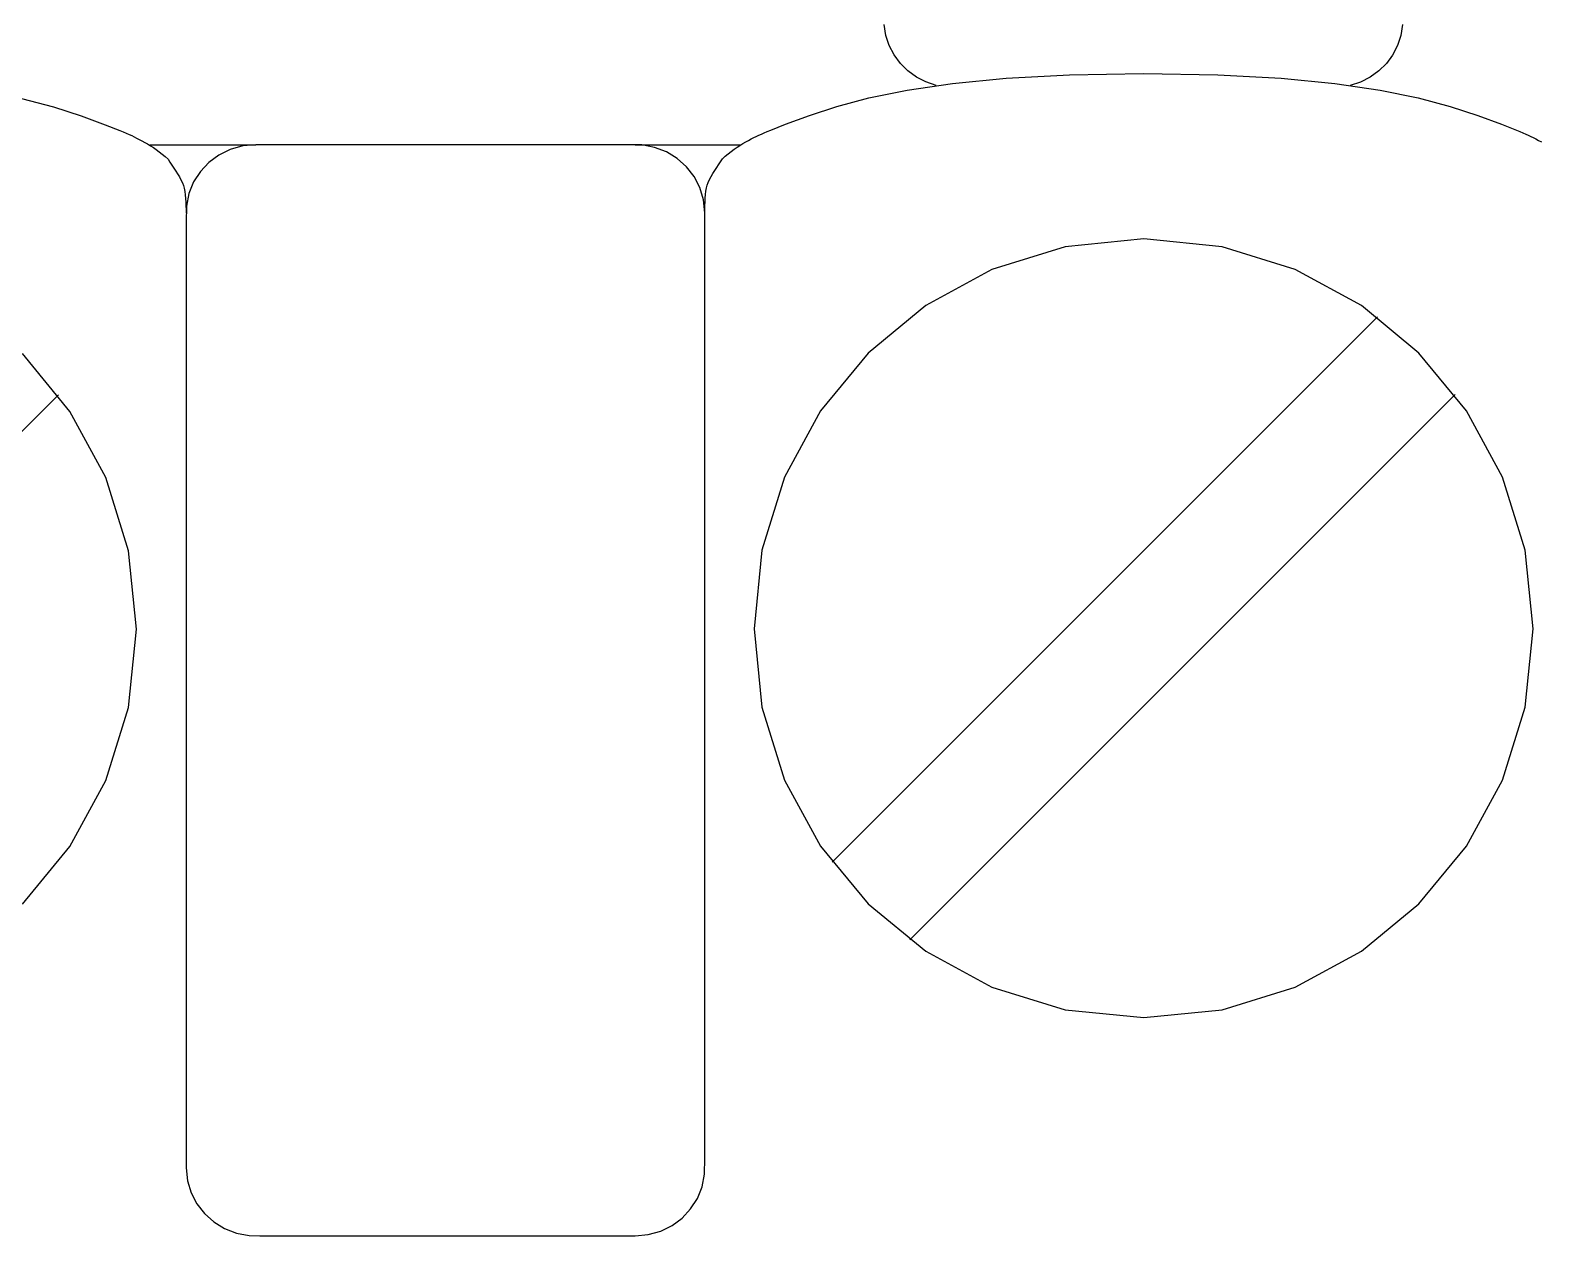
# Model space of a CAD drawing. Extents: x 1 to 47.7, y 0.2 to 35.
# Drawn here: x 39.492 to 40.141, y 10.971 to 11.489 of the extents above; entities that cross this region are included whole.
import ezdxf

# ---------------------------------------------------------------- set-up
doc = ezdxf.new("R2010")
doc.units = 0
doc.header["$MEASUREMENT"] = 0
for name, color, linetype in [('5_1___24__TARGET_LEDS___12', 7, 'CONTINUOUS'), ('6_2___8__INDEPENDENT_INPUT', 7, 'CONTINUOUS'), ('6_3___8__OPTOISO_INDEPENDE', 7, 'CONTINUOUS'), ('6_4___24__OPTOISO_INDEPEND', 7, 'CONTINUOUS'), ('6_5___8__INDEPENDENT_INPUT', 7, 'CONTINUOUS'), ('6_6___8__INDEPENDENT_INPUT', 7, 'CONTINUOUS'), ('6_7___8__OPTOISO_INDEPENDE', 7, 'CONTINUOUS'), ('6_8___8__OPTOISO_INDEPENDE', 7, 'CONTINUOUS')]:
    doc.layers.add(name, color=color, linetype=linetype)

msp = doc.modelspace()

# ---------------------------------------------------------------- linework, layer by layer
at = {"layer": '5_1___24__TARGET_LEDS___12'}
for points in [[(39.88171, 11.46532), (39.87727, 11.46682), (39.87318, 11.46894), (39.8695, 11.47162), (39.86629, 11.47481), (39.86361, 11.47846), (39.86152, 11.48249), (39.86008, 11.48685), (39.85936, 11.49149)], [(40.08206, 11.49148), (40.08134, 11.48682), (40.07989, 11.48244), (40.07778, 11.47839), (40.07507, 11.47475), (40.07182, 11.47156), (40.0681, 11.46889), (40.06397, 11.46679), (40.05949, 11.46532)], [(39.78229, 11.41065), (39.7823, 11.41215), (39.78232, 11.41372), (39.78237, 11.41532), (39.78245, 11.41692), (39.78257, 11.41848), (39.78274, 11.41996), (39.78297, 11.42134), (39.78326, 11.42256), (39.78368, 11.4237), (39.78428, 11.42495), (39.78497, 11.42621), (39.78572, 11.42747), (39.78653, 11.42874), (39.78737, 11.43001), (39.78821, 11.43128), (39.78904, 11.43254), (39.78983, 11.43379), (39.79106, 11.43494), (39.79237, 11.43601), (39.79365, 11.437), (39.79491, 11.43793), (39.79615, 11.43879), (39.79738, 11.4396), (39.79861, 11.44036), (39.79984, 11.44107), (39.80108, 11.44173), (39.80225, 11.44235), (39.80334, 11.44291), (39.8044, 11.44344), (39.80546, 11.44395), (39.80657, 11.44446), (39.80777, 11.44498), (39.8091, 11.44555), (39.8106, 11.44617), (39.81691, 11.44865), (39.82719, 11.45246), (39.83898, 11.45627), (39.8528, 11.45994), (39.86918, 11.4633), (39.88864, 11.46618), (39.91171, 11.46844), (39.93891, 11.46991), (39.97077, 11.47044), (40.00263, 11.46991), (40.02983, 11.46844), (40.0529, 11.46618), (40.07235, 11.4633), (40.08873, 11.45994), (40.10255, 11.45627), (40.11433, 11.45246), (40.12461, 11.44865), (40.13093, 11.44617), (40.13243, 11.44555), (40.13376, 11.44498), (40.13495, 11.44446), (40.13606, 11.44395), (40.13713, 11.44344), (40.13818, 11.44291), (40.13928, 11.44235), (40.14044, 11.44173), (40.14168, 11.44107)], [(39.48871, 11.45976), (39.50253, 11.4561), (39.51432, 11.45228), (39.5246, 11.44847), (39.53092, 11.44599), (39.53241, 11.44537), (39.53374, 11.44481), (39.53494, 11.44428), (39.53605, 11.44377), (39.53711, 11.44326), (39.53817, 11.44273), (39.53926, 11.44217), (39.54043, 11.44156), (39.54167, 11.44089), (39.5429, 11.44018), (39.54413, 11.43943), (39.54536, 11.43862), (39.5466, 11.43775), (39.54786, 11.43682), (39.54914, 11.43583), (39.55045, 11.43476), (39.55168, 11.43361), (39.55247, 11.43236), (39.5533, 11.4311), (39.55415, 11.42983), (39.55498, 11.42856), (39.55579, 11.42729), (39.55655, 11.42603), (39.55723, 11.42477), (39.55783, 11.42353), (39.55825, 11.42239), (39.55856, 11.42116), (39.55882, 11.41979), (39.55902, 11.4183), (39.55918, 11.41674), (39.5593, 11.41515), (39.55938, 11.41354), (39.55942, 11.41197), (39.55944, 11.41048)], [(39.5439, 11.43989), (39.58945, 11.43989)], [(39.7523, 11.43989), (39.79785, 11.43989)], [(39.83699, 11.13171), (40.07126, 11.36598)], [(39.48908, 11.11361), (39.50951, 11.13834), (39.52494, 11.16672), (39.53469, 11.19808), (39.53809, 11.23177), (39.53469, 11.26547), (39.52494, 11.29689), (39.50951, 11.32533), (39.48908, 11.35012)], [(39.2704, 11.09811), (39.50467, 11.33238)], [(39.87041, 11.09829), (40.10468, 11.33255)]]:
    msp.add_lwpolyline(points, dxfattribs=at)
for points in [[(39.78229, 11.41065), (39.78175, 11.41621), (39.7802, 11.42142), (39.77773, 11.42618), (39.77444, 11.43038), (39.77045, 11.43394), (39.76584, 11.43676), (39.76072, 11.43873), (39.75519, 11.43976), (39.75068, 11.43989), (39.73888, 11.43989), (39.71833, 11.43989), (39.69221, 11.43989), (39.6637, 11.43989), (39.63599, 11.43989), (39.61225, 11.43989), (39.59568, 11.43989), (39.58945, 11.43989), (39.58375, 11.43937), (39.57841, 11.43785), (39.57353, 11.43545), (39.56922, 11.43225), (39.56556, 11.42835), (39.56267, 11.42386), (39.56064, 11.41887), (39.55958, 11.41347), (39.55945, 11.40656), (39.55945, 11.37683), (39.55945, 11.32506), (39.55945, 11.25926), (39.55945, 11.18744), (39.55945, 11.11763), (39.55945, 11.05784), (39.55945, 11.01609), (39.55945, 11.00039), (39.55999, 10.99482), (39.56154, 10.98962), (39.56401, 10.98486), (39.5673, 10.98066), (39.5713, 10.9771), (39.57591, 10.97428), (39.58103, 10.97231), (39.58656, 10.97128), (39.59107, 10.97114), (39.60287, 10.97114), (39.62342, 10.97114), (39.64955, 10.97114), (39.67805, 10.97114), (39.70576, 10.97114), (39.7295, 10.97114), (39.74607, 10.97114), (39.7523, 10.97114), (39.758, 10.97167), (39.76334, 10.97319), (39.76822, 10.97559), (39.77253, 10.97879), (39.77618, 10.98269), (39.77907, 10.98718), (39.78109, 10.99217), (39.78216, 10.99757), (39.78229, 11.00448), (39.78229, 11.03421), (39.78229, 11.08598), (39.78229, 11.15178), (39.78229, 11.2236), (39.78229, 11.29341), (39.78229, 11.3532), (39.78229, 11.39495)], [(39.80341, 11.23194), (39.80681, 11.19826), (39.81656, 11.16689), (39.832, 11.13851), (39.85244, 11.11379), (39.87721, 11.09339), (39.90565, 11.07799), (39.93709, 11.06826), (39.97084, 11.06487), (40.00454, 11.06826), (40.03593, 11.07799), (40.06434, 11.09339), (40.0891, 11.11379), (40.10953, 11.13851), (40.12495, 11.16689), (40.1347, 11.19826), (40.1381, 11.23194), (40.1347, 11.26565), (40.12495, 11.29706), (40.10953, 11.3255), (40.0891, 11.3503), (40.06434, 11.37076), (40.03593, 11.38622), (40.00454, 11.39599), (39.97084, 11.39939), (39.93709, 11.39599), (39.90565, 11.38622), (39.87721, 11.37076), (39.85244, 11.3503), (39.832, 11.3255), (39.81656, 11.29706), (39.80681, 11.26565)]]:
    msp.add_lwpolyline(points, close=True, dxfattribs=at)
at = {"layer": '6_2___8__INDEPENDENT_INPUT'}
for points in [[(39.88171, 11.46532), (39.87727, 11.46682), (39.87318, 11.46894), (39.8695, 11.47162), (39.86629, 11.47481), (39.86361, 11.47846), (39.86152, 11.48249), (39.86008, 11.48685), (39.85936, 11.49149)], [(40.08206, 11.49148), (40.08134, 11.48682), (40.07989, 11.48244), (40.07778, 11.47839), (40.07507, 11.47475), (40.07182, 11.47156), (40.0681, 11.46889), (40.06397, 11.46679), (40.05949, 11.46532)], [(39.78229, 11.41065), (39.7823, 11.41215), (39.78232, 11.41372), (39.78237, 11.41532), (39.78245, 11.41692), (39.78257, 11.41848), (39.78274, 11.41996), (39.78297, 11.42134), (39.78326, 11.42256), (39.78368, 11.4237), (39.78428, 11.42495), (39.78497, 11.42621), (39.78572, 11.42747), (39.78653, 11.42874), (39.78737, 11.43001), (39.78821, 11.43128), (39.78904, 11.43254), (39.78983, 11.43379), (39.79106, 11.43494), (39.79237, 11.43601), (39.79365, 11.437), (39.79491, 11.43793), (39.79615, 11.43879), (39.79738, 11.4396), (39.79861, 11.44036), (39.79984, 11.44107), (39.80108, 11.44173), (39.80225, 11.44235), (39.80334, 11.44291), (39.8044, 11.44344), (39.80546, 11.44395), (39.80657, 11.44446), (39.80777, 11.44498), (39.8091, 11.44555), (39.8106, 11.44617), (39.81691, 11.44865), (39.82719, 11.45246), (39.83898, 11.45627), (39.8528, 11.45994), (39.86918, 11.4633), (39.88864, 11.46618), (39.91171, 11.46844), (39.93891, 11.46991), (39.97077, 11.47044), (40.00263, 11.46991), (40.02983, 11.46844), (40.0529, 11.46618), (40.07235, 11.4633), (40.08873, 11.45994), (40.10255, 11.45627), (40.11433, 11.45246), (40.12461, 11.44865), (40.13093, 11.44617), (40.13243, 11.44555), (40.13376, 11.44498), (40.13495, 11.44446), (40.13606, 11.44395), (40.13713, 11.44344), (40.13818, 11.44291), (40.13928, 11.44235), (40.14044, 11.44173), (40.14168, 11.44107)], [(39.48871, 11.45976), (39.50253, 11.4561), (39.51432, 11.45228), (39.5246, 11.44847), (39.53092, 11.44599), (39.53241, 11.44537), (39.53374, 11.44481), (39.53494, 11.44428), (39.53605, 11.44377), (39.53711, 11.44326), (39.53817, 11.44273), (39.53926, 11.44217), (39.54043, 11.44156), (39.54167, 11.44089), (39.5429, 11.44018), (39.54413, 11.43943), (39.54536, 11.43862), (39.5466, 11.43775), (39.54786, 11.43682), (39.54914, 11.43583), (39.55045, 11.43476), (39.55168, 11.43361), (39.55247, 11.43236), (39.5533, 11.4311), (39.55415, 11.42983), (39.55498, 11.42856), (39.55579, 11.42729), (39.55655, 11.42603), (39.55723, 11.42477), (39.55783, 11.42353), (39.55825, 11.42239), (39.55856, 11.42116), (39.55882, 11.41979), (39.55902, 11.4183), (39.55918, 11.41674), (39.5593, 11.41515), (39.55938, 11.41354), (39.55942, 11.41197), (39.55944, 11.41048)], [(39.5439, 11.43989), (39.58945, 11.43989)], [(39.7523, 11.43989), (39.79785, 11.43989)], [(39.83699, 11.13171), (40.07126, 11.36598)], [(39.48908, 11.11361), (39.50951, 11.13834), (39.52494, 11.16672), (39.53469, 11.19808), (39.53809, 11.23177), (39.53469, 11.26547), (39.52494, 11.29689), (39.50951, 11.32533), (39.48908, 11.35012)], [(39.2704, 11.09811), (39.50467, 11.33238)], [(39.87041, 11.09829), (40.10468, 11.33255)]]:
    msp.add_lwpolyline(points, dxfattribs=at)
for points in [[(39.78229, 11.41065), (39.78175, 11.41621), (39.7802, 11.42142), (39.77773, 11.42618), (39.77444, 11.43038), (39.77045, 11.43394), (39.76584, 11.43676), (39.76072, 11.43873), (39.75519, 11.43976), (39.75068, 11.43989), (39.73888, 11.43989), (39.71833, 11.43989), (39.69221, 11.43989), (39.6637, 11.43989), (39.63599, 11.43989), (39.61225, 11.43989), (39.59568, 11.43989), (39.58945, 11.43989), (39.58375, 11.43937), (39.57841, 11.43785), (39.57353, 11.43545), (39.56922, 11.43225), (39.56556, 11.42835), (39.56267, 11.42386), (39.56064, 11.41887), (39.55958, 11.41347), (39.55945, 11.40656), (39.55945, 11.37683), (39.55945, 11.32506), (39.55945, 11.25926), (39.55945, 11.18744), (39.55945, 11.11763), (39.55945, 11.05784), (39.55945, 11.01609), (39.55945, 11.00039), (39.55999, 10.99482), (39.56154, 10.98962), (39.56401, 10.98486), (39.5673, 10.98066), (39.5713, 10.9771), (39.57591, 10.97428), (39.58103, 10.97231), (39.58656, 10.97128), (39.59107, 10.97114), (39.60287, 10.97114), (39.62342, 10.97114), (39.64955, 10.97114), (39.67805, 10.97114), (39.70576, 10.97114), (39.7295, 10.97114), (39.74607, 10.97114), (39.7523, 10.97114), (39.758, 10.97167), (39.76334, 10.97319), (39.76822, 10.97559), (39.77253, 10.97879), (39.77618, 10.98269), (39.77907, 10.98718), (39.78109, 10.99217), (39.78216, 10.99757), (39.78229, 11.00448), (39.78229, 11.03421), (39.78229, 11.08598), (39.78229, 11.15178), (39.78229, 11.2236), (39.78229, 11.29341), (39.78229, 11.3532), (39.78229, 11.39495)], [(39.80341, 11.23194), (39.80681, 11.19826), (39.81656, 11.16689), (39.832, 11.13851), (39.85244, 11.11379), (39.87721, 11.09339), (39.90565, 11.07799), (39.93709, 11.06826), (39.97084, 11.06487), (40.00454, 11.06826), (40.03593, 11.07799), (40.06434, 11.09339), (40.0891, 11.11379), (40.10953, 11.13851), (40.12495, 11.16689), (40.1347, 11.19826), (40.1381, 11.23194), (40.1347, 11.26565), (40.12495, 11.29706), (40.10953, 11.3255), (40.0891, 11.3503), (40.06434, 11.37076), (40.03593, 11.38622), (40.00454, 11.39599), (39.97084, 11.39939), (39.93709, 11.39599), (39.90565, 11.38622), (39.87721, 11.37076), (39.85244, 11.3503), (39.832, 11.3255), (39.81656, 11.29706), (39.80681, 11.26565)]]:
    msp.add_lwpolyline(points, close=True, dxfattribs=at)
at = {"layer": '6_3___8__OPTOISO_INDEPENDE'}
for points in [[(39.88171, 11.46532), (39.87727, 11.46682), (39.87318, 11.46894), (39.8695, 11.47162), (39.86629, 11.47481), (39.86361, 11.47846), (39.86152, 11.48249), (39.86008, 11.48685), (39.85936, 11.49149)], [(40.08206, 11.49148), (40.08134, 11.48682), (40.07989, 11.48244), (40.07778, 11.47839), (40.07507, 11.47475), (40.07182, 11.47156), (40.0681, 11.46889), (40.06397, 11.46679), (40.05949, 11.46532)], [(39.78229, 11.41065), (39.7823, 11.41215), (39.78232, 11.41372), (39.78237, 11.41532), (39.78245, 11.41692), (39.78257, 11.41848), (39.78274, 11.41996), (39.78297, 11.42134), (39.78326, 11.42256), (39.78368, 11.4237), (39.78428, 11.42495), (39.78497, 11.42621), (39.78572, 11.42747), (39.78653, 11.42874), (39.78737, 11.43001), (39.78821, 11.43128), (39.78904, 11.43254), (39.78983, 11.43379), (39.79106, 11.43494), (39.79237, 11.43601), (39.79365, 11.437), (39.79491, 11.43793), (39.79615, 11.43879), (39.79738, 11.4396), (39.79861, 11.44036), (39.79984, 11.44107), (39.80108, 11.44173), (39.80225, 11.44235), (39.80334, 11.44291), (39.8044, 11.44344), (39.80546, 11.44395), (39.80657, 11.44446), (39.80777, 11.44498), (39.8091, 11.44555), (39.8106, 11.44617), (39.81691, 11.44865), (39.82719, 11.45246), (39.83898, 11.45627), (39.8528, 11.45994), (39.86918, 11.4633), (39.88864, 11.46618), (39.91171, 11.46844), (39.93891, 11.46991), (39.97077, 11.47044), (40.00263, 11.46991), (40.02983, 11.46844), (40.0529, 11.46618), (40.07235, 11.4633), (40.08873, 11.45994), (40.10255, 11.45627), (40.11433, 11.45246), (40.12461, 11.44865), (40.13093, 11.44617), (40.13243, 11.44555), (40.13376, 11.44498), (40.13495, 11.44446), (40.13606, 11.44395), (40.13713, 11.44344), (40.13818, 11.44291), (40.13928, 11.44235), (40.14044, 11.44173), (40.14168, 11.44107)], [(39.48871, 11.45976), (39.50253, 11.4561), (39.51432, 11.45228), (39.5246, 11.44847), (39.53092, 11.44599), (39.53241, 11.44537), (39.53374, 11.44481), (39.53494, 11.44428), (39.53605, 11.44377), (39.53711, 11.44326), (39.53817, 11.44273), (39.53926, 11.44217), (39.54043, 11.44156), (39.54167, 11.44089), (39.5429, 11.44018), (39.54413, 11.43943), (39.54536, 11.43862), (39.5466, 11.43775), (39.54786, 11.43682), (39.54914, 11.43583), (39.55045, 11.43476), (39.55168, 11.43361), (39.55247, 11.43236), (39.5533, 11.4311), (39.55415, 11.42983), (39.55498, 11.42856), (39.55579, 11.42729), (39.55655, 11.42603), (39.55723, 11.42477), (39.55783, 11.42353), (39.55825, 11.42239), (39.55856, 11.42116), (39.55882, 11.41979), (39.55902, 11.4183), (39.55918, 11.41674), (39.5593, 11.41515), (39.55938, 11.41354), (39.55942, 11.41197), (39.55944, 11.41048)], [(39.5439, 11.43989), (39.58945, 11.43989)], [(39.7523, 11.43989), (39.79785, 11.43989)], [(39.83699, 11.13171), (40.07126, 11.36598)], [(39.48908, 11.11361), (39.50951, 11.13834), (39.52494, 11.16672), (39.53469, 11.19808), (39.53809, 11.23177), (39.53469, 11.26547), (39.52494, 11.29689), (39.50951, 11.32533), (39.48908, 11.35012)], [(39.2704, 11.09811), (39.50467, 11.33238)], [(39.87041, 11.09829), (40.10468, 11.33255)]]:
    msp.add_lwpolyline(points, dxfattribs=at)
for points in [[(39.78229, 11.41065), (39.78175, 11.41621), (39.7802, 11.42142), (39.77773, 11.42618), (39.77444, 11.43038), (39.77045, 11.43394), (39.76584, 11.43676), (39.76072, 11.43873), (39.75519, 11.43976), (39.75068, 11.43989), (39.73888, 11.43989), (39.71833, 11.43989), (39.69221, 11.43989), (39.6637, 11.43989), (39.63599, 11.43989), (39.61225, 11.43989), (39.59568, 11.43989), (39.58945, 11.43989), (39.58375, 11.43937), (39.57841, 11.43785), (39.57353, 11.43545), (39.56922, 11.43225), (39.56556, 11.42835), (39.56267, 11.42386), (39.56064, 11.41887), (39.55958, 11.41347), (39.55945, 11.40656), (39.55945, 11.37683), (39.55945, 11.32506), (39.55945, 11.25926), (39.55945, 11.18744), (39.55945, 11.11763), (39.55945, 11.05784), (39.55945, 11.01609), (39.55945, 11.00039), (39.55999, 10.99482), (39.56154, 10.98962), (39.56401, 10.98486), (39.5673, 10.98066), (39.5713, 10.9771), (39.57591, 10.97428), (39.58103, 10.97231), (39.58656, 10.97128), (39.59107, 10.97114), (39.60287, 10.97114), (39.62342, 10.97114), (39.64955, 10.97114), (39.67805, 10.97114), (39.70576, 10.97114), (39.7295, 10.97114), (39.74607, 10.97114), (39.7523, 10.97114), (39.758, 10.97167), (39.76334, 10.97319), (39.76822, 10.97559), (39.77253, 10.97879), (39.77618, 10.98269), (39.77907, 10.98718), (39.78109, 10.99217), (39.78216, 10.99757), (39.78229, 11.00448), (39.78229, 11.03421), (39.78229, 11.08598), (39.78229, 11.15178), (39.78229, 11.2236), (39.78229, 11.29341), (39.78229, 11.3532), (39.78229, 11.39495)], [(39.80341, 11.23194), (39.80681, 11.19826), (39.81656, 11.16689), (39.832, 11.13851), (39.85244, 11.11379), (39.87721, 11.09339), (39.90565, 11.07799), (39.93709, 11.06826), (39.97084, 11.06487), (40.00454, 11.06826), (40.03593, 11.07799), (40.06434, 11.09339), (40.0891, 11.11379), (40.10953, 11.13851), (40.12495, 11.16689), (40.1347, 11.19826), (40.1381, 11.23194), (40.1347, 11.26565), (40.12495, 11.29706), (40.10953, 11.3255), (40.0891, 11.3503), (40.06434, 11.37076), (40.03593, 11.38622), (40.00454, 11.39599), (39.97084, 11.39939), (39.93709, 11.39599), (39.90565, 11.38622), (39.87721, 11.37076), (39.85244, 11.3503), (39.832, 11.3255), (39.81656, 11.29706), (39.80681, 11.26565)]]:
    msp.add_lwpolyline(points, close=True, dxfattribs=at)
at = {"layer": '6_4___24__OPTOISO_INDEPEND'}
for points in [[(39.88171, 11.46532), (39.87727, 11.46682), (39.87318, 11.46894), (39.8695, 11.47162), (39.86629, 11.47481), (39.86361, 11.47846), (39.86152, 11.48249), (39.86008, 11.48685), (39.85936, 11.49149)], [(40.08206, 11.49148), (40.08134, 11.48682), (40.07989, 11.48244), (40.07778, 11.47839), (40.07507, 11.47475), (40.07182, 11.47156), (40.0681, 11.46889), (40.06397, 11.46679), (40.05949, 11.46532)], [(39.78229, 11.41065), (39.7823, 11.41215), (39.78232, 11.41372), (39.78237, 11.41532), (39.78245, 11.41692), (39.78257, 11.41848), (39.78274, 11.41996), (39.78297, 11.42134), (39.78326, 11.42256), (39.78368, 11.4237), (39.78428, 11.42495), (39.78497, 11.42621), (39.78572, 11.42747), (39.78653, 11.42874), (39.78737, 11.43001), (39.78821, 11.43128), (39.78904, 11.43254), (39.78983, 11.43379), (39.79106, 11.43494), (39.79237, 11.43601), (39.79365, 11.437), (39.79491, 11.43793), (39.79615, 11.43879), (39.79738, 11.4396), (39.79861, 11.44036), (39.79984, 11.44107), (39.80108, 11.44173), (39.80225, 11.44235), (39.80334, 11.44291), (39.8044, 11.44344), (39.80546, 11.44395), (39.80657, 11.44446), (39.80777, 11.44498), (39.8091, 11.44555), (39.8106, 11.44617), (39.81691, 11.44865), (39.82719, 11.45246), (39.83898, 11.45627), (39.8528, 11.45994), (39.86918, 11.4633), (39.88864, 11.46618), (39.91171, 11.46844), (39.93891, 11.46991), (39.97077, 11.47044), (40.00263, 11.46991), (40.02983, 11.46844), (40.0529, 11.46618), (40.07235, 11.4633), (40.08873, 11.45994), (40.10255, 11.45627), (40.11433, 11.45246), (40.12461, 11.44865), (40.13093, 11.44617), (40.13243, 11.44555), (40.13376, 11.44498), (40.13495, 11.44446), (40.13606, 11.44395), (40.13713, 11.44344), (40.13818, 11.44291), (40.13928, 11.44235), (40.14044, 11.44173), (40.14168, 11.44107)], [(39.48871, 11.45976), (39.50253, 11.4561), (39.51432, 11.45228), (39.5246, 11.44847), (39.53092, 11.44599), (39.53241, 11.44537), (39.53374, 11.44481), (39.53494, 11.44428), (39.53605, 11.44377), (39.53711, 11.44326), (39.53817, 11.44273), (39.53926, 11.44217), (39.54043, 11.44156), (39.54167, 11.44089), (39.5429, 11.44018), (39.54413, 11.43943), (39.54536, 11.43862), (39.5466, 11.43775), (39.54786, 11.43682), (39.54914, 11.43583), (39.55045, 11.43476), (39.55168, 11.43361), (39.55247, 11.43236), (39.5533, 11.4311), (39.55415, 11.42983), (39.55498, 11.42856), (39.55579, 11.42729), (39.55655, 11.42603), (39.55723, 11.42477), (39.55783, 11.42353), (39.55825, 11.42239), (39.55856, 11.42116), (39.55882, 11.41979), (39.55902, 11.4183), (39.55918, 11.41674), (39.5593, 11.41515), (39.55938, 11.41354), (39.55942, 11.41197), (39.55944, 11.41048)], [(39.5439, 11.43989), (39.58945, 11.43989)], [(39.7523, 11.43989), (39.79785, 11.43989)], [(39.83699, 11.13171), (40.07126, 11.36598)], [(39.48908, 11.11361), (39.50951, 11.13834), (39.52494, 11.16672), (39.53469, 11.19808), (39.53809, 11.23177), (39.53469, 11.26547), (39.52494, 11.29689), (39.50951, 11.32533), (39.48908, 11.35012)], [(39.2704, 11.09811), (39.50467, 11.33238)], [(39.87041, 11.09829), (40.10468, 11.33255)]]:
    msp.add_lwpolyline(points, dxfattribs=at)
for points in [[(39.78229, 11.41065), (39.78175, 11.41621), (39.7802, 11.42142), (39.77773, 11.42618), (39.77444, 11.43038), (39.77045, 11.43394), (39.76584, 11.43676), (39.76072, 11.43873), (39.75519, 11.43976), (39.75068, 11.43989), (39.73888, 11.43989), (39.71833, 11.43989), (39.69221, 11.43989), (39.6637, 11.43989), (39.63599, 11.43989), (39.61225, 11.43989), (39.59568, 11.43989), (39.58945, 11.43989), (39.58375, 11.43937), (39.57841, 11.43785), (39.57353, 11.43545), (39.56922, 11.43225), (39.56556, 11.42835), (39.56267, 11.42386), (39.56064, 11.41887), (39.55958, 11.41347), (39.55945, 11.40656), (39.55945, 11.37683), (39.55945, 11.32506), (39.55945, 11.25926), (39.55945, 11.18744), (39.55945, 11.11763), (39.55945, 11.05784), (39.55945, 11.01609), (39.55945, 11.00039), (39.55999, 10.99482), (39.56154, 10.98962), (39.56401, 10.98486), (39.5673, 10.98066), (39.5713, 10.9771), (39.57591, 10.97428), (39.58103, 10.97231), (39.58656, 10.97128), (39.59107, 10.97114), (39.60287, 10.97114), (39.62342, 10.97114), (39.64955, 10.97114), (39.67805, 10.97114), (39.70576, 10.97114), (39.7295, 10.97114), (39.74607, 10.97114), (39.7523, 10.97114), (39.758, 10.97167), (39.76334, 10.97319), (39.76822, 10.97559), (39.77253, 10.97879), (39.77618, 10.98269), (39.77907, 10.98718), (39.78109, 10.99217), (39.78216, 10.99757), (39.78229, 11.00448), (39.78229, 11.03421), (39.78229, 11.08598), (39.78229, 11.15178), (39.78229, 11.2236), (39.78229, 11.29341), (39.78229, 11.3532), (39.78229, 11.39495)], [(39.80341, 11.23194), (39.80681, 11.19826), (39.81656, 11.16689), (39.832, 11.13851), (39.85244, 11.11379), (39.87721, 11.09339), (39.90565, 11.07799), (39.93709, 11.06826), (39.97084, 11.06487), (40.00454, 11.06826), (40.03593, 11.07799), (40.06434, 11.09339), (40.0891, 11.11379), (40.10953, 11.13851), (40.12495, 11.16689), (40.1347, 11.19826), (40.1381, 11.23194), (40.1347, 11.26565), (40.12495, 11.29706), (40.10953, 11.3255), (40.0891, 11.3503), (40.06434, 11.37076), (40.03593, 11.38622), (40.00454, 11.39599), (39.97084, 11.39939), (39.93709, 11.39599), (39.90565, 11.38622), (39.87721, 11.37076), (39.85244, 11.3503), (39.832, 11.3255), (39.81656, 11.29706), (39.80681, 11.26565)]]:
    msp.add_lwpolyline(points, close=True, dxfattribs=at)
at = {"layer": '6_5___8__INDEPENDENT_INPUT'}
for points in [[(39.88171, 11.46532), (39.87727, 11.46682), (39.87318, 11.46894), (39.8695, 11.47162), (39.86629, 11.47481), (39.86361, 11.47846), (39.86152, 11.48249), (39.86008, 11.48685), (39.85936, 11.49149)], [(40.08206, 11.49148), (40.08134, 11.48682), (40.07989, 11.48244), (40.07778, 11.47839), (40.07507, 11.47475), (40.07182, 11.47156), (40.0681, 11.46889), (40.06397, 11.46679), (40.05949, 11.46532)], [(39.78229, 11.41065), (39.7823, 11.41215), (39.78232, 11.41372), (39.78237, 11.41532), (39.78245, 11.41692), (39.78257, 11.41848), (39.78274, 11.41996), (39.78297, 11.42134), (39.78326, 11.42256), (39.78368, 11.4237), (39.78428, 11.42495), (39.78497, 11.42621), (39.78572, 11.42747), (39.78653, 11.42874), (39.78737, 11.43001), (39.78821, 11.43128), (39.78904, 11.43254), (39.78983, 11.43379), (39.79106, 11.43494), (39.79237, 11.43601), (39.79365, 11.437), (39.79491, 11.43793), (39.79615, 11.43879), (39.79738, 11.4396), (39.79861, 11.44036), (39.79984, 11.44107), (39.80108, 11.44173), (39.80225, 11.44235), (39.80334, 11.44291), (39.8044, 11.44344), (39.80546, 11.44395), (39.80657, 11.44446), (39.80777, 11.44498), (39.8091, 11.44555), (39.8106, 11.44617), (39.81691, 11.44865), (39.82719, 11.45246), (39.83898, 11.45627), (39.8528, 11.45994), (39.86918, 11.4633), (39.88864, 11.46618), (39.91171, 11.46844), (39.93891, 11.46991), (39.97077, 11.47044), (40.00263, 11.46991), (40.02983, 11.46844), (40.0529, 11.46618), (40.07235, 11.4633), (40.08873, 11.45994), (40.10255, 11.45627), (40.11433, 11.45246), (40.12461, 11.44865), (40.13093, 11.44617), (40.13243, 11.44555), (40.13376, 11.44498), (40.13495, 11.44446), (40.13606, 11.44395), (40.13713, 11.44344), (40.13818, 11.44291), (40.13928, 11.44235), (40.14044, 11.44173), (40.14168, 11.44107)], [(39.48871, 11.45976), (39.50253, 11.4561), (39.51432, 11.45228), (39.5246, 11.44847), (39.53092, 11.44599), (39.53241, 11.44537), (39.53374, 11.44481), (39.53494, 11.44428), (39.53605, 11.44377), (39.53711, 11.44326), (39.53817, 11.44273), (39.53926, 11.44217), (39.54043, 11.44156), (39.54167, 11.44089), (39.5429, 11.44018), (39.54413, 11.43943), (39.54536, 11.43862), (39.5466, 11.43775), (39.54786, 11.43682), (39.54914, 11.43583), (39.55045, 11.43476), (39.55168, 11.43361), (39.55247, 11.43236), (39.5533, 11.4311), (39.55415, 11.42983), (39.55498, 11.42856), (39.55579, 11.42729), (39.55655, 11.42603), (39.55723, 11.42477), (39.55783, 11.42353), (39.55825, 11.42239), (39.55856, 11.42116), (39.55882, 11.41979), (39.55902, 11.4183), (39.55918, 11.41674), (39.5593, 11.41515), (39.55938, 11.41354), (39.55942, 11.41197), (39.55944, 11.41048)], [(39.5439, 11.43989), (39.58945, 11.43989)], [(39.7523, 11.43989), (39.79785, 11.43989)], [(39.83699, 11.13171), (40.07126, 11.36598)], [(39.48908, 11.11361), (39.50951, 11.13834), (39.52494, 11.16672), (39.53469, 11.19808), (39.53809, 11.23177), (39.53469, 11.26547), (39.52494, 11.29689), (39.50951, 11.32533), (39.48908, 11.35012)], [(39.2704, 11.09811), (39.50467, 11.33238)], [(39.87041, 11.09829), (40.10468, 11.33255)]]:
    msp.add_lwpolyline(points, dxfattribs=at)
for points in [[(39.78229, 11.41065), (39.78175, 11.41621), (39.7802, 11.42142), (39.77773, 11.42618), (39.77444, 11.43038), (39.77045, 11.43394), (39.76584, 11.43676), (39.76072, 11.43873), (39.75519, 11.43976), (39.75068, 11.43989), (39.73888, 11.43989), (39.71833, 11.43989), (39.69221, 11.43989), (39.6637, 11.43989), (39.63599, 11.43989), (39.61225, 11.43989), (39.59568, 11.43989), (39.58945, 11.43989), (39.58375, 11.43937), (39.57841, 11.43785), (39.57353, 11.43545), (39.56922, 11.43225), (39.56556, 11.42835), (39.56267, 11.42386), (39.56064, 11.41887), (39.55958, 11.41347), (39.55945, 11.40656), (39.55945, 11.37683), (39.55945, 11.32506), (39.55945, 11.25926), (39.55945, 11.18744), (39.55945, 11.11763), (39.55945, 11.05784), (39.55945, 11.01609), (39.55945, 11.00039), (39.55999, 10.99482), (39.56154, 10.98962), (39.56401, 10.98486), (39.5673, 10.98066), (39.5713, 10.9771), (39.57591, 10.97428), (39.58103, 10.97231), (39.58656, 10.97128), (39.59107, 10.97114), (39.60287, 10.97114), (39.62342, 10.97114), (39.64955, 10.97114), (39.67805, 10.97114), (39.70576, 10.97114), (39.7295, 10.97114), (39.74607, 10.97114), (39.7523, 10.97114), (39.758, 10.97167), (39.76334, 10.97319), (39.76822, 10.97559), (39.77253, 10.97879), (39.77618, 10.98269), (39.77907, 10.98718), (39.78109, 10.99217), (39.78216, 10.99757), (39.78229, 11.00448), (39.78229, 11.03421), (39.78229, 11.08598), (39.78229, 11.15178), (39.78229, 11.2236), (39.78229, 11.29341), (39.78229, 11.3532), (39.78229, 11.39495)], [(39.80341, 11.23194), (39.80681, 11.19826), (39.81656, 11.16689), (39.832, 11.13851), (39.85244, 11.11379), (39.87721, 11.09339), (39.90565, 11.07799), (39.93709, 11.06826), (39.97084, 11.06487), (40.00454, 11.06826), (40.03593, 11.07799), (40.06434, 11.09339), (40.0891, 11.11379), (40.10953, 11.13851), (40.12495, 11.16689), (40.1347, 11.19826), (40.1381, 11.23194), (40.1347, 11.26565), (40.12495, 11.29706), (40.10953, 11.3255), (40.0891, 11.3503), (40.06434, 11.37076), (40.03593, 11.38622), (40.00454, 11.39599), (39.97084, 11.39939), (39.93709, 11.39599), (39.90565, 11.38622), (39.87721, 11.37076), (39.85244, 11.3503), (39.832, 11.3255), (39.81656, 11.29706), (39.80681, 11.26565)]]:
    msp.add_lwpolyline(points, close=True, dxfattribs=at)
at = {"layer": '6_6___8__INDEPENDENT_INPUT'}
for points in [[(39.88171, 11.46532), (39.87727, 11.46682), (39.87318, 11.46894), (39.8695, 11.47162), (39.86629, 11.47481), (39.86361, 11.47846), (39.86152, 11.48249), (39.86008, 11.48685), (39.85936, 11.49149)], [(40.08206, 11.49148), (40.08134, 11.48682), (40.07989, 11.48244), (40.07778, 11.47839), (40.07507, 11.47475), (40.07182, 11.47156), (40.0681, 11.46889), (40.06397, 11.46679), (40.05949, 11.46532)], [(39.78229, 11.41065), (39.7823, 11.41215), (39.78232, 11.41372), (39.78237, 11.41532), (39.78245, 11.41692), (39.78257, 11.41848), (39.78274, 11.41996), (39.78297, 11.42134), (39.78326, 11.42256), (39.78368, 11.4237), (39.78428, 11.42495), (39.78497, 11.42621), (39.78572, 11.42747), (39.78653, 11.42874), (39.78737, 11.43001), (39.78821, 11.43128), (39.78904, 11.43254), (39.78983, 11.43379), (39.79106, 11.43494), (39.79237, 11.43601), (39.79365, 11.437), (39.79491, 11.43793), (39.79615, 11.43879), (39.79738, 11.4396), (39.79861, 11.44036), (39.79984, 11.44107), (39.80108, 11.44173), (39.80225, 11.44235), (39.80334, 11.44291), (39.8044, 11.44344), (39.80546, 11.44395), (39.80657, 11.44446), (39.80777, 11.44498), (39.8091, 11.44555), (39.8106, 11.44617), (39.81691, 11.44865), (39.82719, 11.45246), (39.83898, 11.45627), (39.8528, 11.45994), (39.86918, 11.4633), (39.88864, 11.46618), (39.91171, 11.46844), (39.93891, 11.46991), (39.97077, 11.47044), (40.00263, 11.46991), (40.02983, 11.46844), (40.0529, 11.46618), (40.07235, 11.4633), (40.08873, 11.45994), (40.10255, 11.45627), (40.11433, 11.45246), (40.12461, 11.44865), (40.13093, 11.44617), (40.13243, 11.44555), (40.13376, 11.44498), (40.13495, 11.44446), (40.13606, 11.44395), (40.13713, 11.44344), (40.13818, 11.44291), (40.13928, 11.44235), (40.14044, 11.44173), (40.14168, 11.44107)], [(39.48871, 11.45976), (39.50253, 11.4561), (39.51432, 11.45228), (39.5246, 11.44847), (39.53092, 11.44599), (39.53241, 11.44537), (39.53374, 11.44481), (39.53494, 11.44428), (39.53605, 11.44377), (39.53711, 11.44326), (39.53817, 11.44273), (39.53926, 11.44217), (39.54043, 11.44156), (39.54167, 11.44089), (39.5429, 11.44018), (39.54413, 11.43943), (39.54536, 11.43862), (39.5466, 11.43775), (39.54786, 11.43682), (39.54914, 11.43583), (39.55045, 11.43476), (39.55168, 11.43361), (39.55247, 11.43236), (39.5533, 11.4311), (39.55415, 11.42983), (39.55498, 11.42856), (39.55579, 11.42729), (39.55655, 11.42603), (39.55723, 11.42477), (39.55783, 11.42353), (39.55825, 11.42239), (39.55856, 11.42116), (39.55882, 11.41979), (39.55902, 11.4183), (39.55918, 11.41674), (39.5593, 11.41515), (39.55938, 11.41354), (39.55942, 11.41197), (39.55944, 11.41048)], [(39.5439, 11.43989), (39.58945, 11.43989)], [(39.7523, 11.43989), (39.79785, 11.43989)], [(39.83699, 11.13171), (40.07126, 11.36598)], [(39.48908, 11.11361), (39.50951, 11.13834), (39.52494, 11.16672), (39.53469, 11.19808), (39.53809, 11.23177), (39.53469, 11.26547), (39.52494, 11.29689), (39.50951, 11.32533), (39.48908, 11.35012)], [(39.2704, 11.09811), (39.50467, 11.33238)], [(39.87041, 11.09829), (40.10468, 11.33255)]]:
    msp.add_lwpolyline(points, dxfattribs=at)
for points in [[(39.78229, 11.41065), (39.78175, 11.41621), (39.7802, 11.42142), (39.77773, 11.42618), (39.77444, 11.43038), (39.77045, 11.43394), (39.76584, 11.43676), (39.76072, 11.43873), (39.75519, 11.43976), (39.75068, 11.43989), (39.73888, 11.43989), (39.71833, 11.43989), (39.69221, 11.43989), (39.6637, 11.43989), (39.63599, 11.43989), (39.61225, 11.43989), (39.59568, 11.43989), (39.58945, 11.43989), (39.58375, 11.43937), (39.57841, 11.43785), (39.57353, 11.43545), (39.56922, 11.43225), (39.56556, 11.42835), (39.56267, 11.42386), (39.56064, 11.41887), (39.55958, 11.41347), (39.55945, 11.40656), (39.55945, 11.37683), (39.55945, 11.32506), (39.55945, 11.25926), (39.55945, 11.18744), (39.55945, 11.11763), (39.55945, 11.05784), (39.55945, 11.01609), (39.55945, 11.00039), (39.55999, 10.99482), (39.56154, 10.98962), (39.56401, 10.98486), (39.5673, 10.98066), (39.5713, 10.9771), (39.57591, 10.97428), (39.58103, 10.97231), (39.58656, 10.97128), (39.59107, 10.97114), (39.60287, 10.97114), (39.62342, 10.97114), (39.64955, 10.97114), (39.67805, 10.97114), (39.70576, 10.97114), (39.7295, 10.97114), (39.74607, 10.97114), (39.7523, 10.97114), (39.758, 10.97167), (39.76334, 10.97319), (39.76822, 10.97559), (39.77253, 10.97879), (39.77618, 10.98269), (39.77907, 10.98718), (39.78109, 10.99217), (39.78216, 10.99757), (39.78229, 11.00448), (39.78229, 11.03421), (39.78229, 11.08598), (39.78229, 11.15178), (39.78229, 11.2236), (39.78229, 11.29341), (39.78229, 11.3532), (39.78229, 11.39495)], [(39.80341, 11.23194), (39.80681, 11.19826), (39.81656, 11.16689), (39.832, 11.13851), (39.85244, 11.11379), (39.87721, 11.09339), (39.90565, 11.07799), (39.93709, 11.06826), (39.97084, 11.06487), (40.00454, 11.06826), (40.03593, 11.07799), (40.06434, 11.09339), (40.0891, 11.11379), (40.10953, 11.13851), (40.12495, 11.16689), (40.1347, 11.19826), (40.1381, 11.23194), (40.1347, 11.26565), (40.12495, 11.29706), (40.10953, 11.3255), (40.0891, 11.3503), (40.06434, 11.37076), (40.03593, 11.38622), (40.00454, 11.39599), (39.97084, 11.39939), (39.93709, 11.39599), (39.90565, 11.38622), (39.87721, 11.37076), (39.85244, 11.3503), (39.832, 11.3255), (39.81656, 11.29706), (39.80681, 11.26565)]]:
    msp.add_lwpolyline(points, close=True, dxfattribs=at)
at = {"layer": '6_7___8__OPTOISO_INDEPENDE'}
for points in [[(39.88171, 11.46532), (39.87727, 11.46682), (39.87318, 11.46894), (39.8695, 11.47162), (39.86629, 11.47481), (39.86361, 11.47846), (39.86152, 11.48249), (39.86008, 11.48685), (39.85936, 11.49149)], [(40.08206, 11.49148), (40.08134, 11.48682), (40.07989, 11.48244), (40.07778, 11.47839), (40.07507, 11.47475), (40.07182, 11.47156), (40.0681, 11.46889), (40.06397, 11.46679), (40.05949, 11.46532)], [(39.78229, 11.41065), (39.7823, 11.41215), (39.78232, 11.41372), (39.78237, 11.41532), (39.78245, 11.41692), (39.78257, 11.41848), (39.78274, 11.41996), (39.78297, 11.42134), (39.78326, 11.42256), (39.78368, 11.4237), (39.78428, 11.42495), (39.78497, 11.42621), (39.78572, 11.42747), (39.78653, 11.42874), (39.78737, 11.43001), (39.78821, 11.43128), (39.78904, 11.43254), (39.78983, 11.43379), (39.79106, 11.43494), (39.79237, 11.43601), (39.79365, 11.437), (39.79491, 11.43793), (39.79615, 11.43879), (39.79738, 11.4396), (39.79861, 11.44036), (39.79984, 11.44107), (39.80108, 11.44173), (39.80225, 11.44235), (39.80334, 11.44291), (39.8044, 11.44344), (39.80546, 11.44395), (39.80657, 11.44446), (39.80777, 11.44498), (39.8091, 11.44555), (39.8106, 11.44617), (39.81691, 11.44865), (39.82719, 11.45246), (39.83898, 11.45627), (39.8528, 11.45994), (39.86918, 11.4633), (39.88864, 11.46618), (39.91171, 11.46844), (39.93891, 11.46991), (39.97077, 11.47044), (40.00263, 11.46991), (40.02983, 11.46844), (40.0529, 11.46618), (40.07235, 11.4633), (40.08873, 11.45994), (40.10255, 11.45627), (40.11433, 11.45246), (40.12461, 11.44865), (40.13093, 11.44617), (40.13243, 11.44555), (40.13376, 11.44498), (40.13495, 11.44446), (40.13606, 11.44395), (40.13713, 11.44344), (40.13818, 11.44291), (40.13928, 11.44235), (40.14044, 11.44173), (40.14168, 11.44107)], [(39.48871, 11.45976), (39.50253, 11.4561), (39.51432, 11.45228), (39.5246, 11.44847), (39.53092, 11.44599), (39.53241, 11.44537), (39.53374, 11.44481), (39.53494, 11.44428), (39.53605, 11.44377), (39.53711, 11.44326), (39.53817, 11.44273), (39.53926, 11.44217), (39.54043, 11.44156), (39.54167, 11.44089), (39.5429, 11.44018), (39.54413, 11.43943), (39.54536, 11.43862), (39.5466, 11.43775), (39.54786, 11.43682), (39.54914, 11.43583), (39.55045, 11.43476), (39.55168, 11.43361), (39.55247, 11.43236), (39.5533, 11.4311), (39.55415, 11.42983), (39.55498, 11.42856), (39.55579, 11.42729), (39.55655, 11.42603), (39.55723, 11.42477), (39.55783, 11.42353), (39.55825, 11.42239), (39.55856, 11.42116), (39.55882, 11.41979), (39.55902, 11.4183), (39.55918, 11.41674), (39.5593, 11.41515), (39.55938, 11.41354), (39.55942, 11.41197), (39.55944, 11.41048)], [(39.5439, 11.43989), (39.58945, 11.43989)], [(39.7523, 11.43989), (39.79785, 11.43989)], [(39.83699, 11.13171), (40.07126, 11.36598)], [(39.48908, 11.11361), (39.50951, 11.13834), (39.52494, 11.16672), (39.53469, 11.19808), (39.53809, 11.23177), (39.53469, 11.26547), (39.52494, 11.29689), (39.50951, 11.32533), (39.48908, 11.35012)], [(39.2704, 11.09811), (39.50467, 11.33238)], [(39.87041, 11.09829), (40.10468, 11.33255)]]:
    msp.add_lwpolyline(points, dxfattribs=at)
for points in [[(39.78229, 11.41065), (39.78175, 11.41621), (39.7802, 11.42142), (39.77773, 11.42618), (39.77444, 11.43038), (39.77045, 11.43394), (39.76584, 11.43676), (39.76072, 11.43873), (39.75519, 11.43976), (39.75068, 11.43989), (39.73888, 11.43989), (39.71833, 11.43989), (39.69221, 11.43989), (39.6637, 11.43989), (39.63599, 11.43989), (39.61225, 11.43989), (39.59568, 11.43989), (39.58945, 11.43989), (39.58375, 11.43937), (39.57841, 11.43785), (39.57353, 11.43545), (39.56922, 11.43225), (39.56556, 11.42835), (39.56267, 11.42386), (39.56064, 11.41887), (39.55958, 11.41347), (39.55945, 11.40656), (39.55945, 11.37683), (39.55945, 11.32506), (39.55945, 11.25926), (39.55945, 11.18744), (39.55945, 11.11763), (39.55945, 11.05784), (39.55945, 11.01609), (39.55945, 11.00039), (39.55999, 10.99482), (39.56154, 10.98962), (39.56401, 10.98486), (39.5673, 10.98066), (39.5713, 10.9771), (39.57591, 10.97428), (39.58103, 10.97231), (39.58656, 10.97128), (39.59107, 10.97114), (39.60287, 10.97114), (39.62342, 10.97114), (39.64955, 10.97114), (39.67805, 10.97114), (39.70576, 10.97114), (39.7295, 10.97114), (39.74607, 10.97114), (39.7523, 10.97114), (39.758, 10.97167), (39.76334, 10.97319), (39.76822, 10.97559), (39.77253, 10.97879), (39.77618, 10.98269), (39.77907, 10.98718), (39.78109, 10.99217), (39.78216, 10.99757), (39.78229, 11.00448), (39.78229, 11.03421), (39.78229, 11.08598), (39.78229, 11.15178), (39.78229, 11.2236), (39.78229, 11.29341), (39.78229, 11.3532), (39.78229, 11.39495)], [(39.80341, 11.23194), (39.80681, 11.19826), (39.81656, 11.16689), (39.832, 11.13851), (39.85244, 11.11379), (39.87721, 11.09339), (39.90565, 11.07799), (39.93709, 11.06826), (39.97084, 11.06487), (40.00454, 11.06826), (40.03593, 11.07799), (40.06434, 11.09339), (40.0891, 11.11379), (40.10953, 11.13851), (40.12495, 11.16689), (40.1347, 11.19826), (40.1381, 11.23194), (40.1347, 11.26565), (40.12495, 11.29706), (40.10953, 11.3255), (40.0891, 11.3503), (40.06434, 11.37076), (40.03593, 11.38622), (40.00454, 11.39599), (39.97084, 11.39939), (39.93709, 11.39599), (39.90565, 11.38622), (39.87721, 11.37076), (39.85244, 11.3503), (39.832, 11.3255), (39.81656, 11.29706), (39.80681, 11.26565)]]:
    msp.add_lwpolyline(points, close=True, dxfattribs=at)
at = {"layer": '6_8___8__OPTOISO_INDEPENDE'}
for points in [[(39.88171, 11.46532), (39.87727, 11.46682), (39.87318, 11.46894), (39.8695, 11.47162), (39.86629, 11.47481), (39.86361, 11.47846), (39.86152, 11.48249), (39.86008, 11.48685), (39.85936, 11.49149)], [(40.08206, 11.49148), (40.08134, 11.48682), (40.07989, 11.48244), (40.07778, 11.47839), (40.07507, 11.47475), (40.07182, 11.47156), (40.0681, 11.46889), (40.06397, 11.46679), (40.05949, 11.46532)], [(39.78229, 11.41065), (39.7823, 11.41215), (39.78232, 11.41372), (39.78237, 11.41532), (39.78245, 11.41692), (39.78257, 11.41848), (39.78274, 11.41996), (39.78297, 11.42134), (39.78326, 11.42256), (39.78368, 11.4237), (39.78428, 11.42495), (39.78497, 11.42621), (39.78572, 11.42747), (39.78653, 11.42874), (39.78737, 11.43001), (39.78821, 11.43128), (39.78904, 11.43254), (39.78983, 11.43379), (39.79106, 11.43494), (39.79237, 11.43601), (39.79365, 11.437), (39.79491, 11.43793), (39.79615, 11.43879), (39.79738, 11.4396), (39.79861, 11.44036), (39.79984, 11.44107), (39.80108, 11.44173), (39.80225, 11.44235), (39.80334, 11.44291), (39.8044, 11.44344), (39.80546, 11.44395), (39.80657, 11.44446), (39.80777, 11.44498), (39.8091, 11.44555), (39.8106, 11.44617), (39.81691, 11.44865), (39.82719, 11.45246), (39.83898, 11.45627), (39.8528, 11.45994), (39.86918, 11.4633), (39.88864, 11.46618), (39.91171, 11.46844), (39.93891, 11.46991), (39.97077, 11.47044), (40.00263, 11.46991), (40.02983, 11.46844), (40.0529, 11.46618), (40.07235, 11.4633), (40.08873, 11.45994), (40.10255, 11.45627), (40.11433, 11.45246), (40.12461, 11.44865), (40.13093, 11.44617), (40.13243, 11.44555), (40.13376, 11.44498), (40.13495, 11.44446), (40.13606, 11.44395), (40.13713, 11.44344), (40.13818, 11.44291), (40.13928, 11.44235), (40.14044, 11.44173), (40.14168, 11.44107)], [(39.48871, 11.45976), (39.50253, 11.4561), (39.51432, 11.45228), (39.5246, 11.44847), (39.53092, 11.44599), (39.53241, 11.44537), (39.53374, 11.44481), (39.53494, 11.44428), (39.53605, 11.44377), (39.53711, 11.44326), (39.53817, 11.44273), (39.53926, 11.44217), (39.54043, 11.44156), (39.54167, 11.44089), (39.5429, 11.44018), (39.54413, 11.43943), (39.54536, 11.43862), (39.5466, 11.43775), (39.54786, 11.43682), (39.54914, 11.43583), (39.55045, 11.43476), (39.55168, 11.43361), (39.55247, 11.43236), (39.5533, 11.4311), (39.55415, 11.42983), (39.55498, 11.42856), (39.55579, 11.42729), (39.55655, 11.42603), (39.55723, 11.42477), (39.55783, 11.42353), (39.55825, 11.42239), (39.55856, 11.42116), (39.55882, 11.41979), (39.55902, 11.4183), (39.55918, 11.41674), (39.5593, 11.41515), (39.55938, 11.41354), (39.55942, 11.41197), (39.55944, 11.41048)], [(39.5439, 11.43989), (39.58945, 11.43989)], [(39.7523, 11.43989), (39.79785, 11.43989)], [(39.83699, 11.13171), (40.07126, 11.36598)], [(39.48908, 11.11361), (39.50951, 11.13834), (39.52494, 11.16672), (39.53469, 11.19808), (39.53809, 11.23177), (39.53469, 11.26547), (39.52494, 11.29689), (39.50951, 11.32533), (39.48908, 11.35012)], [(39.2704, 11.09811), (39.50467, 11.33238)], [(39.87041, 11.09829), (40.10468, 11.33255)]]:
    msp.add_lwpolyline(points, dxfattribs=at)
for points in [[(39.78229, 11.41065), (39.78175, 11.41621), (39.7802, 11.42142), (39.77773, 11.42618), (39.77444, 11.43038), (39.77045, 11.43394), (39.76584, 11.43676), (39.76072, 11.43873), (39.75519, 11.43976), (39.75068, 11.43989), (39.73888, 11.43989), (39.71833, 11.43989), (39.69221, 11.43989), (39.6637, 11.43989), (39.63599, 11.43989), (39.61225, 11.43989), (39.59568, 11.43989), (39.58945, 11.43989), (39.58375, 11.43937), (39.57841, 11.43785), (39.57353, 11.43545), (39.56922, 11.43225), (39.56556, 11.42835), (39.56267, 11.42386), (39.56064, 11.41887), (39.55958, 11.41347), (39.55945, 11.40656), (39.55945, 11.37683), (39.55945, 11.32506), (39.55945, 11.25926), (39.55945, 11.18744), (39.55945, 11.11763), (39.55945, 11.05784), (39.55945, 11.01609), (39.55945, 11.00039), (39.55999, 10.99482), (39.56154, 10.98962), (39.56401, 10.98486), (39.5673, 10.98066), (39.5713, 10.9771), (39.57591, 10.97428), (39.58103, 10.97231), (39.58656, 10.97128), (39.59107, 10.97114), (39.60287, 10.97114), (39.62342, 10.97114), (39.64955, 10.97114), (39.67805, 10.97114), (39.70576, 10.97114), (39.7295, 10.97114), (39.74607, 10.97114), (39.7523, 10.97114), (39.758, 10.97167), (39.76334, 10.97319), (39.76822, 10.97559), (39.77253, 10.97879), (39.77618, 10.98269), (39.77907, 10.98718), (39.78109, 10.99217), (39.78216, 10.99757), (39.78229, 11.00448), (39.78229, 11.03421), (39.78229, 11.08598), (39.78229, 11.15178), (39.78229, 11.2236), (39.78229, 11.29341), (39.78229, 11.3532), (39.78229, 11.39495)], [(39.80341, 11.23194), (39.80681, 11.19826), (39.81656, 11.16689), (39.832, 11.13851), (39.85244, 11.11379), (39.87721, 11.09339), (39.90565, 11.07799), (39.93709, 11.06826), (39.97084, 11.06487), (40.00454, 11.06826), (40.03593, 11.07799), (40.06434, 11.09339), (40.0891, 11.11379), (40.10953, 11.13851), (40.12495, 11.16689), (40.1347, 11.19826), (40.1381, 11.23194), (40.1347, 11.26565), (40.12495, 11.29706), (40.10953, 11.3255), (40.0891, 11.3503), (40.06434, 11.37076), (40.03593, 11.38622), (40.00454, 11.39599), (39.97084, 11.39939), (39.93709, 11.39599), (39.90565, 11.38622), (39.87721, 11.37076), (39.85244, 11.3503), (39.832, 11.3255), (39.81656, 11.29706), (39.80681, 11.26565)]]:
    msp.add_lwpolyline(points, close=True, dxfattribs=at)

doc.saveas('drawing.dxf')
